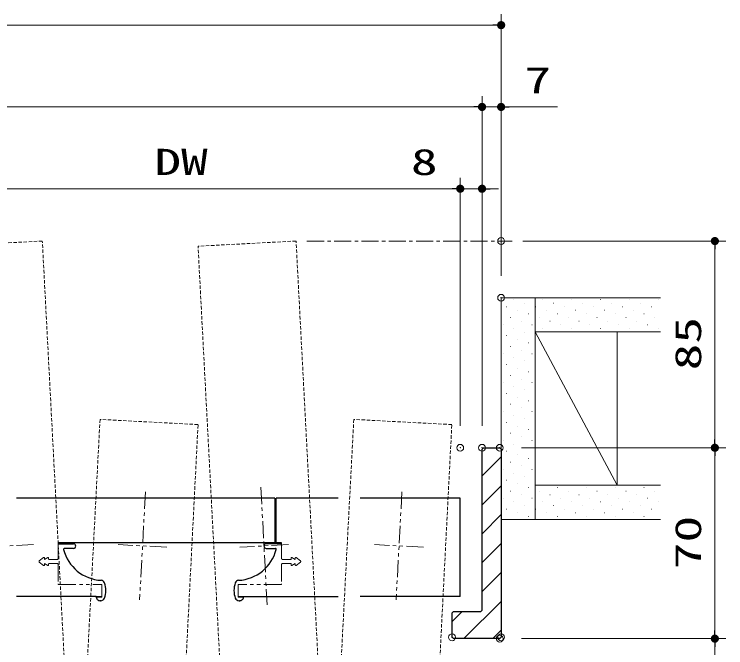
# Model space of a CAD drawing. Units: millimetres, scale not verified. Extents: x -1306 to 1306, y -607 to 607.
# Drawn here: x -495.1 to -234.1, y -316.5 to -84.2 of the extents above; entities that cross this region are included whole.
import ezdxf
from ezdxf.enums import TextEntityAlignment as Align

# ---------------------------------------------------------------- set-up
doc = ezdxf.new("R2010")
doc.units = ezdxf.units.MM
doc.header["$LTSCALE"] = 5
doc.header["$PDMODE"] = 32
doc.header["$PDSIZE"] = 2.5
for name, pattern in [('USER1', [0.375, 0.25, -0.125]), ('USER2', [2.5, 1.25, -0.25, 0.25, -0.25, 0.25, -0.25]), ('USER3', [2, 1.25, -0.25, 0.25, -0.25])]:
    doc.linetypes.add(name, pattern=pattern)
for name, color, linetype, lineweight in [('0-1_線(水)', 4, 'Continuous', 9), ('0-2_線(白)', 7, 'Continuous', 30), ('0-3_線(黄)', 2, 'Continuous', 15), ('0-5_寸法線', 3, 'Continuous', 13), ('0-6_0', 3, 'Continuous', 25), ('0-7_DEFPOINTS', 7, 'Continuous', 5), ('0-8_点線(黄)', 2, 'USER1', 15), ('0-9_ハッチング', 6, 'Continuous', 9), ('0-A_陰線', 1, 'USER2', 9), ('0-B_中心線', 3, 'USER3', 9)]:
    doc.layers.add(name, color=color, linetype=linetype, lineweight=lineweight)
doc.styles.add('ＭＳ ゴシック', font='')
doc.styles.get('ＭＳ ゴシック').set_extended_font_data('MS Gothic')

# ---------------------------------------------------------------- blocks, each defined once
blk = doc.blocks.new('_DOT')
at = {"layer": '0-6_0'}
blk.add_line((-2.5, 0), (-5, 0), dxfattribs=at)
for points in [[(0, 0), (-2.5, 0), (-2.48, 0.313)], [(0, 0), (-2.48, -0.313), (-2.5, 0)], [(0, 0), (-2.48, 0.313), (-2.421, 0.622)], [(0, 0), (-2.421, -0.622), (-2.48, -0.313)], [(0, 0), (-2.421, 0.622), (-2.324, 0.92)], [(0, 0), (-2.324, -0.92), (-2.421, -0.622)], [(0, 0), (-2.324, 0.92), (-2.191, 1.204)], [(0, 0), (-2.191, -1.204), (-2.324, -0.92)], [(0, 0), (-2.191, 1.204), (-2.023, 1.469)], [(0, 0), (-2.023, -1.469), (-2.191, -1.204)], [(0, 0), (-2.023, 1.469), (-1.822, 1.711)], [(0, 0), (-1.822, -1.711), (-2.023, -1.469)], [(0, 0), (-1.822, 1.711), (-1.594, 1.926)], [(0, 0), (-1.594, -1.926), (-1.822, -1.711)], [(0, 0), (-1.594, 1.926), (-1.34, 2.111)], [(0, 0), (-1.34, -2.111), (-1.594, -1.926)], [(0, 0), (-1.34, 2.111), (-1.064, 2.262)], [(0, 0), (-1.064, -2.262), (-1.34, -2.111)], [(0, 0), (-1.064, 2.262), (-0.773, 2.378)], [(0, 0), (-0.773, -2.378), (-1.064, -2.262)], [(0, 0), (-0.773, 2.378), (-0.468, 2.456)], [(0, 0), (-0.468, -2.456), (-0.773, -2.378)], [(0, 0), (-0.468, 2.456), (-0.157, 2.495)], [(0, 0), (-0.157, -2.495), (-0.468, -2.456)], [(0, 0), (-0.157, 2.495), (0.157, 2.495)], [(0, 0), (0.157, -2.495), (-0.157, -2.495)], [(0, 0), (0.157, 2.495), (0.468, 2.456)], [(0, 0), (0.468, 2.456), (0.773, 2.378)], [(0, 0), (0.773, 2.378), (1.064, 2.262)], [(0, 0), (1.064, 2.262), (1.34, 2.111)], [(0, 0), (1.34, 2.111), (1.594, 1.926)], [(0, 0), (1.594, 1.926), (1.822, 1.711)], [(0, 0), (1.822, 1.711), (2.023, 1.469)], [(0, 0), (2.023, 1.469), (2.191, 1.204)], [(0, 0), (2.191, 1.204), (2.324, 0.92)], [(0, 0), (2.324, 0.92), (2.421, 0.622)], [(0, 0), (2.421, 0.622), (2.48, 0.313)], [(0, 0), (2.48, 0.313), (2.5, 0)], [(0, 0), (0.468, -2.456), (0.157, -2.495)], [(0, 0), (0.773, -2.378), (0.468, -2.456)], [(0, 0), (1.064, -2.262), (0.773, -2.378)], [(0, 0), (1.34, -2.111), (1.064, -2.262)], [(0, 0), (1.594, -1.926), (1.34, -2.111)], [(0, 0), (1.822, -1.711), (1.594, -1.926)], [(0, 0), (2.023, -1.469), (1.822, -1.711)], [(0, 0), (2.191, -1.204), (2.023, -1.469)], [(0, 0), (2.324, -0.92), (2.191, -1.204)], [(0, 0), (2.421, -0.622), (2.324, -0.92)], [(0, 0), (2.48, -0.313), (2.421, -0.622)], [(0, 0), (2.5, 0), (2.48, -0.313)]]:
    blk.add_solid(points, dxfattribs=at)

msp = doc.modelspace()

# ---------------------------------------------------------------- linework, layer by layer
at = {"layer": '0-1_線(水)'}
for p, q in [((-316.482, -243.682), (-316.482, -263.182)), ((-331.482, -261.684), (-331.482, -297.684))]:
    msp.add_line(p, q, dxfattribs=at)
at = {"layer": '0-2_線(白)'}
for p, q in [((-316.982, -243.182), (-316.482, -243.682)), ((-316.482, -243.682), (-316.482, -312.682)), ((-399.482, -261.684), (-494.232, -261.684)), ((-376.232, -261.684), (-398.982, -261.684)), ((-398.982, -278.084), (-398.982, -261.684)), ((-331.482, -261.684), (-368.232, -261.684)), ((-331.482, -297.684), (-331.482, -261.684)), ((-478.982, -278.084), (-478.982, -278.684)), ((-478.682, -278.384), (-473.333, -278.384)), ((-472.483, -279.234), (-472.433, -279.234)), ((-403.482, -279.234), (-403.432, -279.234)), ((-397.282, -278.384), (-402.632, -278.384)), ((-396.982, -278.084), (-398.982, -278.084)), ((-396.982, -278.684), (-396.982, -278.084)), ((-473.333, -280.084), (-476.672, -280.084)), ((-402.632, -280.084), (-399.292, -280.084)), ((-465.033, -297.684), (-494.232, -297.684)), ((-463.338, -299.284), (-463.591, -299.284)), ((-463.482, -299.284), (-463.384, -299.284)), ((-412.627, -299.284), (-412.374, -299.284)), ((-412.482, -299.284), (-412.581, -299.284)), ((-410.932, -297.684), (-376.232, -297.684)), ((-331.482, -297.684), (-368.232, -297.684)), ((-333.982, -303.182), (-334.482, -303.682)), ((-334.482, -312.682), (-334.482, -303.682)), ((-333.982, -303.182), (-323.982, -303.182)), ((-334.482, -312.682), (-333.982, -313.182))]:
    msp.add_line(p, q, dxfattribs=at)
for points in [[(-323.482, -302.682), (-323.482, -243.682), (-322.982, -243.182), (-316.982, -243.182), (-316.482, -243.682)], [(-399.482, -261.684), (-399.482, -278.084), (-478.982, -278.084)], [(-316.482, -312.682), (-316.982, -313.182), (-333.982, -313.182)]]:
    msp.add_lwpolyline(points, dxfattribs=at)
for centre, radius, start, end in [((-478.682, -278.684), 0.3, 90, 180), ((-473.333, -279.234), 0.85, 0, 90), ((-473.333, -279.234), 0.85, 270, 0), ((-402.632, -279.234), 0.85, 90, 180), ((-402.632, -279.234), 0.85, 180, 270), ((-397.282, -278.684), 0.3, 0, 90), ((-476.672, -280.384), 0.3, 90, 194.89734), ((-462.414, -276.809), 15, 194.09364, 267.13192), ((-413.551, -276.809), 15, 272.86808, 345.90636), ((-399.292, -280.384), 0.3, 345.10266, 90), ((-463.388, -293.273), 1.5, 19.8312, 81.41517), ((-412.577, -293.273), 1.5, 98.58483, 160.1688), ((-469.482, -295.534), 8, 339.74775, 20.25776), ((-406.482, -295.534), 8, 159.74224, 200.25225), ((-463.536, -297.785), 1.5, 176.14016, 267.93509), ((-463.385, -297.785), 1.5, 271.76981, 339.77688), ((-412.58, -297.785), 1.5, 200.22312, 268.23019), ((-412.428, -297.785), 1.5, 272.06491, 3.85984), ((-323.982, -302.682), 0.5, 270, 0)]:
    msp.add_arc(centre, radius, start, end, dxfattribs=at)
at = {"layer": '0-3_線(黄)'}
for p, q in [((-258.093, -188.182), (-316.482, -188.182)), ((-316.482, -243.682), (-316.482, -188.182)), ((-303.982, -188.182), (-303.982, -269.442)), ((-258.093, -200.682), (-303.982, -200.682)), ((-273.982, -256.942), (-303.982, -200.682)), ((-273.982, -200.682), (-273.982, -256.942)), ((-258.093, -256.942), (-303.982, -256.942)), ((-258.093, -269.442), (-316.482, -269.442))]:
    msp.add_line(p, q, dxfattribs=at)
at = {"layer": '0-5_寸法線'}
for p, q in [((-316.482, -180.182), (-316.482, -84.182)), ((-953.482, -88.182), (-319.482, -88.182)), ((-323.482, -235.182), (-323.482, -114.182)), ((-323.482, -235.182), (-323.482, -114.182)), ((-316.482, -180.182), (-316.482, -114.182)), ((-946.482, -118.182), (-326.482, -118.182)), ((-326.482, -118.182), (-329.482, -118.182)), ((-323.482, -118.182), (-316.482, -118.182)), ((-313.482, -118.182), (-295.816, -118.182)), ((-331.482, -235.182), (-331.482, -144.182)), ((-331.482, -235.182), (-331.482, -144.182)), ((-323.482, -235.182), (-323.482, -144.182)), ((-530.482, -148.182), (-334.482, -148.182)), ((-334.482, -148.182), (-352.149, -148.182)), ((-323.482, -148.182), (-331.482, -148.182)), ((-320.482, -148.182), (-317.482, -148.182)), ((-308.482, -167.37), (-234.093, -167.37)), ((-238.093, -170.37), (-238.093, -240.182)), ((-308.982, -243.182), (-234.093, -243.182)), ((-308.982, -243.182), (-234.093, -243.182)), ((-238.093, -246.182), (-238.093, -310.182)), ((-308.982, -313.182), (-234.093, -313.182)), ((-308.982, -313.182), (-234.093, -313.182)), ((-238.093, -316.182), (-238.093, -416.309))]:
    msp.add_line(p, q, dxfattribs=at)
at = {"layer": '0-7_DEFPOINTS'}
for p in [(-316.482, -88.182), (-323.482, -118.182), (-316.482, -118.182), (-331.482, -148.182), (-323.482, -148.182), (-316.482, -167.37), (-316.482, -188.182), (-331.482, -243.182), (-323.482, -243.182), (-316.982, -243.182), (-238.093, -243.182), (-334.482, -312.682), (-316.982, -313.182), (-316.482, -312.682), (-238.093, -313.182)]:
    msp.add_point(p, dxfattribs=at)
at = {"layer": '0-8_点線(黄)'}
for p, q in [((-484.767, -167.37), (-520.718, -169.254)), ((-472.468, -402.048), (-484.767, -167.37)), ((-391.696, -167.37), (-427.647, -169.254)), ((-418.778, -338.47), (-427.647, -169.254)), ((-379.397, -402.048), (-391.696, -167.37)), ((-463.597, -232.78), (-472.468, -402.048)), ((-427.647, -234.664), (-463.597, -232.78)), ((-436.87, -415.865), (-427.647, -234.664)), ((-370.526, -232.78), (-379.397, -402.048)), ((-334.575, -234.664), (-370.526, -232.78)), ((-343.799, -415.865), (-334.575, -234.664))]:
    msp.add_line(p, q, dxfattribs=at)
at = {"layer": '0-9_ハッチング'}
for p, q in [((-311.821, -188.799), (-311.771, -188.799)), ((-307.844, -190.125), (-307.794, -190.125)), ((-301.215, -188.799), (-301.165, -188.799)), ((-297.237, -190.125), (-297.187, -190.125)), ((-290.608, -188.799), (-290.558, -188.799)), ((-286.631, -190.125), (-286.581, -190.125)), ((-280.001, -188.799), (-279.951, -188.799)), ((-276.024, -190.125), (-275.974, -190.125)), ((-269.395, -188.799), (-269.345, -188.799)), ((-265.417, -190.125), (-265.367, -190.125)), ((-258.788, -188.799), (-258.738, -188.799)), ((-314.473, -191.45), (-314.423, -191.45)), ((-310.495, -192.776), (-310.445, -192.776)), ((-303.866, -191.45), (-303.816, -191.45)), ((-299.889, -192.776), (-299.839, -192.776)), ((-293.26, -191.45), (-293.21, -191.45)), ((-289.282, -192.776), (-289.232, -192.776)), ((-282.653, -191.45), (-282.603, -191.45)), ((-278.676, -192.776), (-278.626, -192.776)), ((-272.046, -191.45), (-271.996, -191.45)), ((-268.069, -192.776), (-268.019, -192.776)), ((-261.44, -191.45), (-261.39, -191.45)), ((-313.147, -195.428), (-313.097, -195.428)), ((-306.518, -194.102), (-306.468, -194.102)), ((-302.54, -195.428), (-302.49, -195.428)), ((-295.911, -194.102), (-295.861, -194.102)), ((-291.934, -195.428), (-291.884, -195.428)), ((-285.305, -194.102), (-285.255, -194.102)), ((-281.327, -195.428), (-281.277, -195.428)), ((-274.698, -194.102), (-274.648, -194.102)), ((-270.721, -195.428), (-270.671, -195.428)), ((-264.091, -194.102), (-264.041, -194.102)), ((-260.114, -195.428), (-260.064, -195.428)), ((-315.799, -198.079), (-315.749, -198.079)), ((-309.17, -196.754), (-309.12, -196.754)), ((-305.192, -198.079), (-305.142, -198.079)), ((-298.563, -196.754), (-298.513, -196.754)), ((-294.585, -198.079), (-294.535, -198.079)), ((-287.956, -196.754), (-287.906, -196.754)), ((-283.979, -198.079), (-283.929, -198.079)), ((-277.35, -196.754), (-277.3, -196.754)), ((-273.372, -198.079), (-273.322, -198.079)), ((-266.743, -196.754), (-266.693, -196.754)), ((-262.766, -198.079), (-262.716, -198.079)), ((-311.821, -199.405), (-311.771, -199.405)), ((-307.844, -200.731), (-307.794, -200.731)), ((-301.215, -199.405), (-301.165, -199.405)), ((-290.608, -199.405), (-290.558, -199.405)), ((-280.001, -199.405), (-279.951, -199.405)), ((-269.395, -199.405), (-269.345, -199.405)), ((-258.788, -199.405), (-258.738, -199.405)), ((-314.473, -202.057), (-314.423, -202.057)), ((-310.495, -203.383), (-310.445, -203.383)), ((-313.147, -206.034), (-313.097, -206.034)), ((-306.518, -204.709), (-306.468, -204.709)), ((-315.799, -208.686), (-315.749, -208.686)), ((-309.17, -207.36), (-309.12, -207.36)), ((-305.192, -208.686), (-305.142, -208.686)), ((-311.821, -210.012), (-311.771, -210.012)), ((-307.844, -211.338), (-307.794, -211.338)), ((-314.473, -212.664), (-314.423, -212.664)), ((-310.495, -213.989), (-310.445, -213.989)), ((-306.518, -215.315), (-306.468, -215.315)), ((-313.147, -216.641), (-313.097, -216.641)), ((-309.17, -217.967), (-309.12, -217.967)), ((-315.799, -219.293), (-315.749, -219.293)), ((-311.821, -220.619), (-311.771, -220.619)), ((-305.192, -219.293), (-305.142, -219.293)), ((-314.473, -223.27), (-314.423, -223.27)), ((-307.844, -221.944), (-307.794, -221.944)), ((-310.495, -224.596), (-310.445, -224.596)), ((-306.518, -225.922), (-306.468, -225.922)), ((-313.147, -227.248), (-313.097, -227.248)), ((-309.17, -228.573), (-309.12, -228.573)), ((-315.799, -229.899), (-315.749, -229.899)), ((-311.821, -231.225), (-311.771, -231.225)), ((-305.192, -229.899), (-305.142, -229.899)), ((-314.473, -233.877), (-314.423, -233.877)), ((-307.844, -232.551), (-307.794, -232.551)), ((-310.495, -235.203), (-310.445, -235.203)), ((-306.518, -236.528), (-306.468, -236.528)), ((-313.147, -237.854), (-313.097, -237.854)), ((-309.17, -239.18), (-309.12, -239.18)), ((-315.799, -240.506), (-315.749, -240.506)), ((-311.821, -241.832), (-311.771, -241.832)), ((-305.192, -240.506), (-305.142, -240.506)), ((-314.473, -244.483), (-314.423, -244.483)), ((-307.844, -243.158), (-307.794, -243.158)), ((-323.482, -253.493), (-316.482, -246.493)), ((-310.495, -245.809), (-310.445, -245.809)), ((-306.518, -247.135), (-306.468, -247.135)), ((-313.147, -248.461), (-313.097, -248.461)), ((-309.17, -249.787), (-309.12, -249.787)), ((-315.799, -251.112), (-315.749, -251.112)), ((-311.821, -252.438), (-311.771, -252.438)), ((-305.192, -251.112), (-305.142, -251.112)), ((-314.473, -255.09), (-314.423, -255.09)), ((-307.844, -253.764), (-307.794, -253.764)), ((-323.482, -264.1), (-316.482, -257.1)), ((-310.495, -256.416), (-310.445, -256.416)), ((-306.518, -257.742), (-306.468, -257.742)), ((-295.911, -257.742), (-295.861, -257.742)), ((-285.305, -257.742), (-285.255, -257.742)), ((-274.698, -257.742), (-274.648, -257.742)), ((-264.091, -257.742), (-264.041, -257.742)), ((-313.147, -259.067), (-313.097, -259.067)), ((-309.17, -260.393), (-309.12, -260.393)), ((-302.54, -259.067), (-302.49, -259.067)), ((-298.563, -260.393), (-298.513, -260.393)), ((-291.934, -259.067), (-291.884, -259.067)), ((-287.956, -260.393), (-287.906, -260.393)), ((-281.327, -259.067), (-281.277, -259.067)), ((-277.35, -260.393), (-277.3, -260.393)), ((-270.721, -259.067), (-270.671, -259.067)), ((-266.743, -260.393), (-266.693, -260.393)), ((-260.114, -259.067), (-260.064, -259.067)), ((-315.799, -261.719), (-315.749, -261.719)), ((-311.821, -263.045), (-311.771, -263.045)), ((-305.192, -261.719), (-305.142, -261.719)), ((-301.215, -263.045), (-301.165, -263.045)), ((-294.585, -261.719), (-294.535, -261.719)), ((-290.608, -263.045), (-290.558, -263.045)), ((-283.979, -261.719), (-283.929, -261.719)), ((-280.001, -263.045), (-279.951, -263.045)), ((-273.372, -261.719), (-273.322, -261.719)), ((-269.395, -263.045), (-269.345, -263.045)), ((-262.766, -261.719), (-262.716, -261.719)), ((-258.788, -263.045), (-258.738, -263.045)), ((-314.473, -265.697), (-314.423, -265.697)), ((-307.844, -264.371), (-307.794, -264.371)), ((-303.866, -265.697), (-303.816, -265.697)), ((-297.237, -264.371), (-297.187, -264.371)), ((-293.26, -265.697), (-293.21, -265.697)), ((-286.631, -264.371), (-286.581, -264.371)), ((-282.653, -265.697), (-282.603, -265.697)), ((-276.024, -264.371), (-275.974, -264.371)), ((-272.046, -265.697), (-271.996, -265.697)), ((-265.417, -264.371), (-265.367, -264.371)), ((-261.44, -265.697), (-261.39, -265.697)), ((-323.482, -274.706), (-316.482, -267.706)), ((-310.495, -267.022), (-310.445, -267.022)), ((-306.518, -268.348), (-306.468, -268.348)), ((-299.889, -267.022), (-299.839, -267.022)), ((-295.911, -268.348), (-295.861, -268.348)), ((-289.282, -267.022), (-289.232, -267.022)), ((-285.305, -268.348), (-285.255, -268.348)), ((-278.676, -267.022), (-278.626, -267.022)), ((-274.698, -268.348), (-274.648, -268.348)), ((-268.069, -267.022), (-268.019, -267.022)), ((-264.091, -268.348), (-264.041, -268.348)), ((-323.482, -285.313), (-316.482, -278.313)), ((-323.482, -295.919), (-316.482, -288.919)), ((-330.138, -313.182), (-316.482, -299.526)), ((-334.482, -306.919), (-330.745, -303.182)), ((-319.532, -313.182), (-316.482, -310.133))]:
    msp.add_line(p, q, dxfattribs=at)
at = {"layer": '0-A_陰線', "color": 4}
for p, q in [((-404.593, -257.589), (-402.331, -300.741)), ((-446.942, -259.389), (-449.064, -298.93)), ((-352.871, -259.389), (-354.993, -298.93)), ((-487.996, -278.691), (-506.871, -279.628)), ((-439.066, -279.628), (-456.941, -278.691)), ((-394.424, -278.691), (-412.3, -279.628)), ((-344.994, -279.628), (-362.87, -278.691))]:
    msp.add_line(p, q, dxfattribs=at)
at = {"layer": '0-A_陰線'}
for p, q in [((-478.982, -283.834), (-478.982, -278.684)), ((-396.982, -283.834), (-396.982, -278.684)), ((-484.294, -283.418), (-485.862, -284.644)), ((-482.772, -283.406), (-483.982, -284.134)), ((-483.982, -284.134), (-483.982, -283.584)), ((-482.482, -283.934), (-482.482, -283.584)), ((-479.282, -284.134), (-482.282, -284.134)), ((-396.682, -284.134), (-393.682, -284.134)), ((-393.482, -283.934), (-393.482, -283.584)), ((-393.193, -283.406), (-391.982, -284.134)), ((-391.982, -284.134), (-391.982, -283.584)), ((-391.671, -283.418), (-390.102, -284.644)), ((-485.862, -285.124), (-484.294, -286.351)), ((-483.982, -286.184), (-483.982, -285.634)), ((-483.982, -285.634), (-482.772, -286.363)), ((-482.482, -286.184), (-482.482, -285.834)), ((-482.282, -285.634), (-479.282, -285.634)), ((-478.982, -285.934), (-478.982, -293.084)), ((-396.982, -285.934), (-396.982, -293.084)), ((-393.682, -285.634), (-396.682, -285.634)), ((-393.482, -286.184), (-393.482, -285.834)), ((-391.982, -285.634), (-393.193, -286.363)), ((-391.982, -286.184), (-391.982, -285.634)), ((-390.102, -285.124), (-391.671, -286.351)), ((-478.682, -293.384), (-462.982, -293.384)), ((-397.282, -293.384), (-412.982, -293.384)), ((-465.033, -297.684), (-462.982, -297.684)), ((-462.982, -297.984), (-464.782, -297.984)), ((-410.932, -297.684), (-412.982, -297.684)), ((-412.982, -297.984), (-411.182, -297.984))]:
    msp.add_line(p, q, dxfattribs=at)
for points in [[(-462.982, -293.384), (-462.982, -297.984), (-462.982, -293.384)], [(-397.282, -293.384), (-412.982, -293.384), (-412.982, -297.984)]]:
    msp.add_lwpolyline(points, dxfattribs=at)
for centre, radius, start, end in [((-484.182, -283.584), 0.2, 0, 123.8305), ((-482.682, -283.584), 0.2, 0, 116.56505), ((-482.282, -283.934), 0.2, 180, 270), ((-479.282, -283.834), 0.3, 270, 0), ((-396.682, -283.834), 0.3, 180, 270), ((-393.682, -283.934), 0.2, 270, 0), ((-393.282, -283.584), 0.2, 63.43495, 180), ((-391.782, -283.584), 0.2, 56.1695, 180), ((-485.682, -284.884), 0.3, 126.8699, 233.1301), ((-484.182, -286.184), 0.2, 236.1695, 0), ((-482.682, -286.184), 0.2, 243.43495, 0), ((-482.282, -285.834), 0.2, 90, 180), ((-479.282, -285.934), 0.3, 0, 90), ((-396.682, -285.934), 0.3, 90, 180), ((-393.682, -285.834), 0.2, 0, 90), ((-393.282, -286.184), 0.2, 180, 296.56505), ((-391.782, -286.184), 0.2, 180, 303.8305), ((-390.282, -284.884), 0.3, 306.8699, 53.1301), ((-478.682, -293.084), 0.3, 180, 270), ((-397.282, -293.084), 0.3, 270, 0), ((-464.782, -298.184), 0.2, 90, 180), ((-411.182, -298.184), 0.2, 0, 90)]:
    msp.add_arc(centre, radius, start, end, dxfattribs=at)
at = {"layer": '0-B_中心線'}
msp.add_line((-387.696, -167.37), (-312.483, -167.37), dxfattribs=at)

# ---------------------------------------------------------------- block references
at = {"layer": '0-5_寸法線', "xscale": 0.6, "yscale": 0.6}
for p in [(-316.482, -88.182), (-323.482, -118.182), (-323.482, -118.182), (-331.482, -148.182), (-331.482, -148.182)]:
    msp.add_blockref('_DOT', p, dxfattribs=at)
for p, rotation in [((-316.482, -118.182), 180), ((-323.482, -148.182), 180), ((-238.093, -167.37), 90), ((-238.093, -243.182), 270), ((-238.093, -243.182), 90), ((-238.093, -313.182), 270), ((-238.093, -313.182), 90)]:
    msp.add_blockref('_DOT', p, dxfattribs=dict(at, rotation=rotation))

# ---------------------------------------------------------------- texts
at = {"layer": '0-5_寸法線', "style": 'ＭＳ ゴシック', "width": 1.5}
for s, p in [('7', (-307.911, -116.032)), ('DW', (-443.673, -146.032)), ('8', (-349.578, -146.032))]:
    msp.add_text(s, height=9.604, dxfattribs=at).set_placement(p, align=Align.BOTTOM_LEFT)
for s, p in [('85', (-240.242, -214.8)), ('70', (-240.242, -287.706))]:
    msp.add_text(s, height=9.604, rotation=90, dxfattribs=at).set_placement(p, align=Align.BOTTOM_LEFT)

doc.saveas('drawing.dxf')
